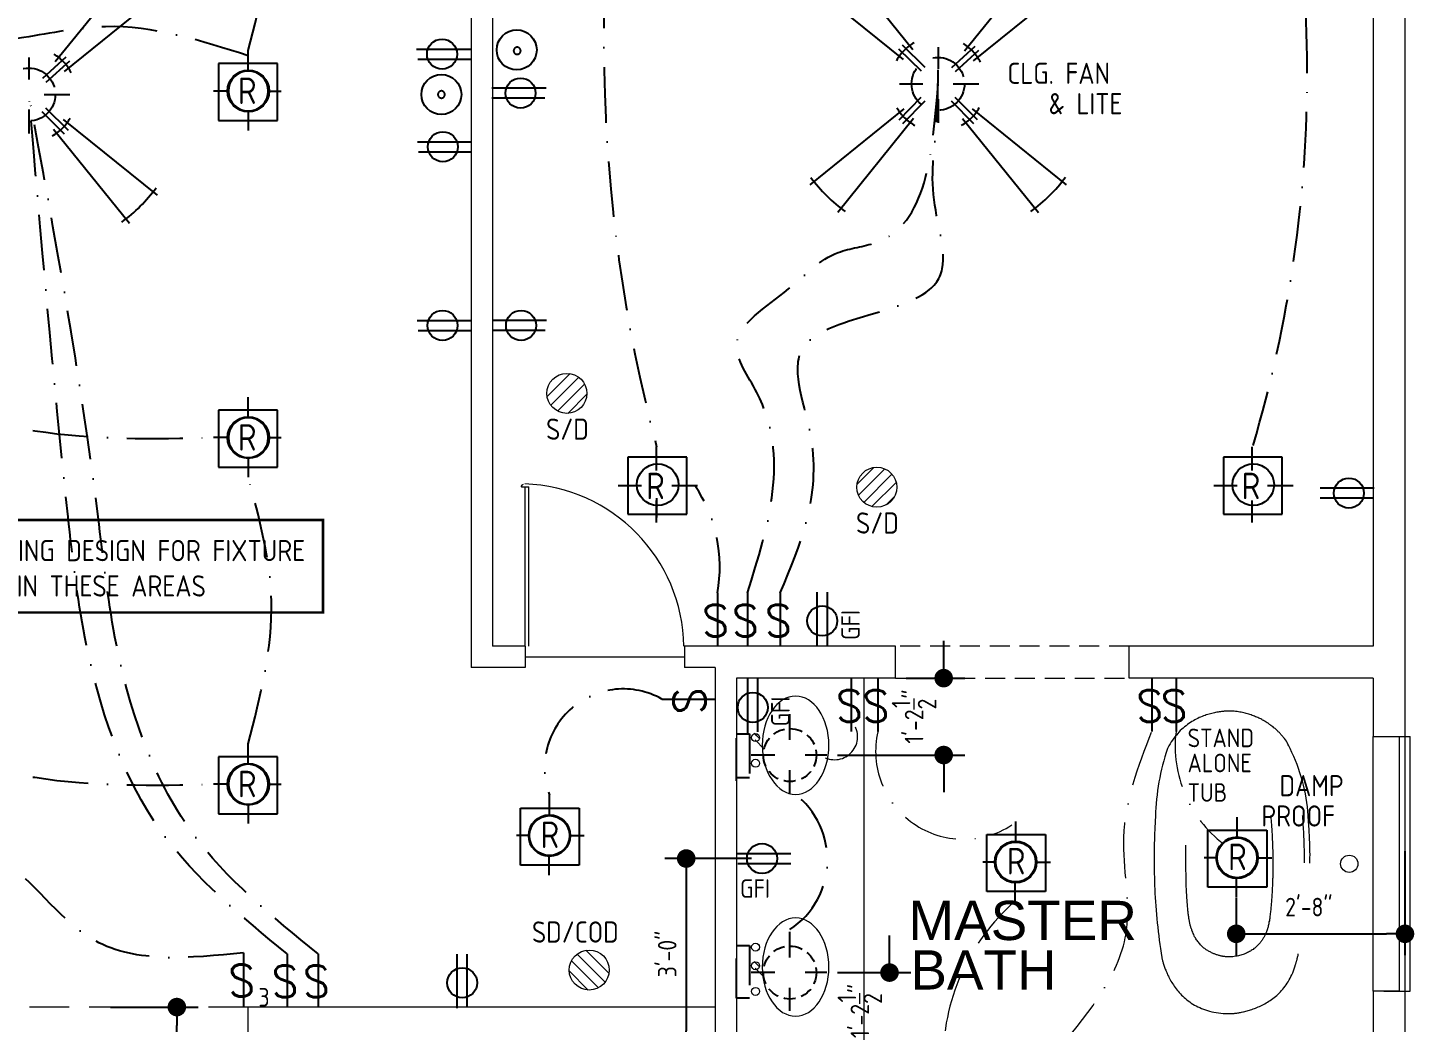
# Model space of a CAD drawing. Header units: feet. Extents: x 57903 to 63568, y -124112 to -112262.
# Drawn here: x 62210.9 to 62472.2, y -123436.9 to -123249.5 of the extents above; entities that cross this region are included whole.
import ezdxf

# ---------------------------------------------------------------- set-up
doc = ezdxf.new("R2010")
doc.units = ezdxf.units.FT
doc.header["$LTSCALE"] = 30
doc.header["$MEASUREMENT"] = 0
for name, pattern in [('DASHED2', [0.375, 0.25, -0.125]), ('HIDDEN', [0.375, 0.25, -0.125]), ('HIDDEN2', [0.1875, 0.125, -0.0625]), ('Solid', [0]), ('WIRE3', [0.59, 0.35, -0.12, 0, -0.12])]:
    doc.linetypes.add(name, pattern=pattern)
for name, color, linetype, lineweight in [('DIMS', 137, 'Continuous', 15), ('DOORTEXT', 253, 'Continuous', 20), ('ELECTRICAL WALLS', 65, 'Continuous', 9), ('L1', 251, 'Continuous', 13), ('ROOM LBLS', 253, 'Continuous', 30), ('TEXT LBLS', 81, 'Continuous', 18)]:
    doc.layers.add(name, color=color, linetype=linetype, lineweight=lineweight)
for name, color, linetype in [('ELECTRICAL', 164, 'HIDDEN'), ('ELECTRICAL WIRING', 137, 'WIRE3'), ('TEXT', 7, 'Continuous')]:
    doc.layers.add(name, color=color, linetype=linetype)
doc.styles.add('ARCH', font='ARCHITXT.SHX')
doc.styles.add('ROMANS', font='romans')
doc.styles.add('SWIS72', font='swissel.ttf', dxfattribs={"height": 4.5})
doc.styles.add('TEXT1', font='ARCHITXT.shx')
doc.dimstyles.new('ARCHITECTURAL', dxfattribs={"dimtxt": 3.5, "dimasz": 3.5, "dimexe": 4, "dimexo": 2, "dimgap": 1.5, "dimtad": 1, "dimdec": 1, "dimzin": 3, "dimdsep": 46, "dimlunit": 4, "dimtxsty": 'ARCH', "dimblk": 'DOT', "dimcen": 0.0625, "dimadec": 0, "dimazin": 0, "dimtfac": 1, "dimtdec": 1, "dimtix": 1, "dimtofl": 0, "dimtmove": 1, "dimatfit": 2, "dimldrblk": 'DOTSMALL', "dimfxl": 1, "dimtolj": 1, "dimtzin": 0, "dimarcsym": 0})

# ---------------------------------------------------------------- blocks, each defined once
blk = doc.blocks.new('_Dot')
at = {"layer": 'DIMS', "color": 0, "lineweight": -2}
blk.add_line((-0.5, 0), (-1, 0), dxfattribs=at)
at = {"layer": 'DIMS', "color": 0, "const_width": 0.5}
blk.add_lwpolyline([(-0.25, 0, 1), (0.25, 0, 1)], format="xyb", close=True, dxfattribs=at)
blk = doc.blocks.new('*D756')
at = {"layer": 'Defpoints', "color": 0, "linetype": 'Solid', "transparency": 16777216}
for p in [(62470.44, -123402.67), (62438.64, -123411.49), (62470.44, -123420.24)]:
    blk.add_point(p, dxfattribs=at)
at = {"layer": 'DIMS', "color": 0, "linetype": 'Solid', "lineweight": -2, "transparency": 16777216}
for p, q in [((62470.44, -123404.67), (62470.44, -123424.24)), ((62438.64, -123413.49), (62438.64, -123424.24)), ((62442.14, -123420.24), (62466.94, -123420.24))]:
    blk.add_line(p, q, dxfattribs=at)
at = {"layer": 'DIMS', "color": 0, "linetype": 'Solid', "lineweight": -2, "transparency": 16777216, "xscale": 3.5, "yscale": 3.5, "zscale": 3.5, "rotation": 180}
blk.add_blockref('_Dot', (62438.64, -123420.24), dxfattribs=at)
at = {"layer": 'DIMS', "color": 0, "linetype": 'Solid', "lineweight": -2, "transparency": 16777216, "xscale": 3.5, "yscale": 3.5, "zscale": 3.5}
blk.add_blockref('_Dot', (62470.44, -123420.24), dxfattribs=at)
at = {"layer": 'DIMS', "color": 0, "linetype": 'Solid', "transparency": 16777216, "insert": (62452.32, -123415.2), "char_height": 3.5, "attachment_point": 5, "style": 'ARCH'}
blk.add_mtext('\\A1;2\'-8"', dxfattribs=at)
blk = doc.blocks.new('_DotSmall')
at = {"layer": 'DIMS', "color": 0, "const_width": 0.5}
blk.add_lwpolyline([(-0.0625, 0, 1), (0.0625, 0, 1)], format="xyb", close=True, dxfattribs=at)
blk = doc.blocks.new('*D757')
at = {"layer": 'Defpoints', "color": 0, "linetype": 'Solid', "transparency": 16777216}
for p in [(62361.48, -123427.55), (62348.41, -123442.05), (62373.29, -123442.05)]:
    blk.add_point(p, dxfattribs=at)
at = {"layer": 'DIMS', "color": 0, "linetype": 'Solid', "lineweight": -2, "transparency": 16777216}
for p, q in [((62373.29, -123424.05), (62373.29, -123420.55)), ((62363.48, -123427.55), (62377.29, -123427.55)), ((62350.41, -123442.05), (62377.29, -123442.05)), ((62373.29, -123445.55), (62373.29, -123449.05))]:
    blk.add_line(p, q, dxfattribs=at)
at = {"layer": 'DIMS', "color": 0, "linetype": 'Solid', "lineweight": -2, "transparency": 16777216, "xscale": 3.5, "yscale": 3.5, "zscale": 3.5}
for p, rotation in [((62373.29, -123427.55), 270), ((62373.29, -123442.05), 90)]:
    blk.add_blockref('_Dot', p, dxfattribs=dict(at, rotation=rotation))
at = {"layer": 'DIMS', "color": 0, "linetype": 'Solid', "transparency": 16777216, "insert": (62367.7, -123434.8), "char_height": 3.5, "attachment_point": 5, "rotation": 90, "style": 'ARCH'}
blk.add_mtext('\\A1;1\'-2{\\H1x;\\S1/2;}"', dxfattribs=at)
blk = doc.blocks.new('*D758')
at = {"layer": 'Defpoints', "color": 0, "linetype": 'Solid', "transparency": 16777216}
for p in [(62374.44, -123372.05), (62383.5, -123372.05), (62361.48, -123386.55)]:
    blk.add_point(p, dxfattribs=at)
at = {"layer": 'DIMS', "color": 0, "linetype": 'Solid', "lineweight": -2, "transparency": 16777216}
for p, q in [((62383.5, -123368.55), (62383.5, -123365.05)), ((62376.44, -123372.05), (62387.5, -123372.05)), ((62363.48, -123386.55), (62387.5, -123386.55)), ((62383.5, -123390.05), (62383.5, -123393.55))]:
    blk.add_line(p, q, dxfattribs=at)
at = {"layer": 'DIMS', "color": 0, "linetype": 'Solid', "lineweight": -2, "transparency": 16777216, "xscale": 3.5, "yscale": 3.5, "zscale": 3.5}
for p, rotation in [((62383.5, -123372.05), 270), ((62383.5, -123386.55), 90)]:
    blk.add_blockref('_Dot', p, dxfattribs=dict(at, rotation=rotation))
at = {"layer": 'DIMS', "color": 0, "linetype": 'Solid', "transparency": 16777216, "insert": (62377.92, -123379.3), "char_height": 3.5, "attachment_point": 5, "rotation": 90, "style": 'ARCH'}
blk.add_mtext('\\A1;1\'-2{\\H1x;\\S1/2;}"', dxfattribs=at)
blk = doc.blocks.new('*D759')
at = {"layer": 'Defpoints', "color": 0, "transparency": 16777216}
for p in [(62349.26, -123406.05), (62334.97, -123442.05), (62349.26, -123442.05)]:
    blk.add_point(p, dxfattribs=at)
at = {"layer": 'DIMS', "color": 0, "lineweight": -2, "transparency": 16777216}
for p, q in [((62347.26, -123406.05), (62330.97, -123406.05)), ((62334.97, -123409.55), (62334.97, -123438.55)), ((62347.26, -123442.05), (62330.97, -123442.05))]:
    blk.add_line(p, q, dxfattribs=at)
at = {"layer": 'DIMS', "color": 0, "lineweight": -2, "transparency": 16777216, "xscale": 3.5, "yscale": 3.5, "zscale": 3.5}
for p, rotation in [((62334.97, -123406.05), 90), ((62334.97, -123442.05), 270)]:
    blk.add_blockref('_Dot', p, dxfattribs=dict(at, rotation=rotation))
at = {"layer": 'DIMS', "color": 0, "transparency": 16777216, "insert": (62331.39, -123424.05), "char_height": 3.5, "attachment_point": 5, "rotation": 90, "style": 'ARCH'}
blk.add_mtext('\\A1;3\'-0"', dxfattribs=at)
blk = doc.blocks.new('LT')
at = {"layer": 'ELECTRICAL', "linetype": 'Continuous'}
for p, q in [((0, 2.83), (0, 5.75)), ((-2.83, 0), (-4.69, 0)), ((2.83, 0), (4.95, 0)), ((0, -2.83), (0, -5.6))]:
    blk.add_line(p, q, dxfattribs=at)
blk.add_circle((0, 0), 2.83, dxfattribs=at)
blk = doc.blocks.new('CFANLT')
at = {"layer": 'ELECTRICAL', "color": 253, "linetype": 'Continuous'}
for p, q in [((-4.74, 6.45), (-19.08, 24.2)), ((4.99, 6.25), (19.33, 24)), ((-6.54, 4.6), (-24.31, 18.95)), ((6.73, 4.34), (24.5, 18.7)), ((-6.45, -4.74), (-24.2, -19.08)), ((6.47, -4.7), (24.23, -19.05)), ((-4.6, -6.54), (-18.95, -24.31)), ((4.64, -6.52), (18.99, -24.28))]:
    blk.add_line(p, q, dxfattribs=at)
at = {"layer": 'ELECTRICAL', "color": 253}
for p, q in [((-7.49, 6.65), (-3.21, 2.44)), ((-6.79, 7.36), (-2.5, 3.16)), ((2.62, 3.07), (7.04, 7.12)), ((3.29, 2.33), (7.72, 6.38)), ((-7.36, -6.79), (-3.16, -2.5)), ((3.17, -2.49), (7.4, -6.75)), ((-6.65, -7.49), (-2.44, -3.21)), ((2.46, -3.19), (6.69, -7.45))]:
    blk.add_line(p, q, dxfattribs=at)
at = {"layer": 'ELECTRICAL'}
for p, q in [((0, 6.97), (0, 2.86)), ((-7.25, 0), (-2.86, 0)), ((2.86, 0), (7.74, 0)), ((0, -2.86), (0, -7.34))]:
    blk.add_line(p, q, dxfattribs=at)
blk.add_circle((0, 0), 5, dxfattribs=at)
at = {"layer": 'ELECTRICAL', "color": 253, "linetype": 'Continuous'}
for start, end in [(126.3117, 144.0137), (35.3726, 53.0751), (216.3114, 234.0134), (306.077, 323.779)]:
    blk.add_arc((0, 0), 29.82, start, end, dxfattribs=at)
at = {"layer": 'ELECTRICAL', "color": 253}
for start, end in [(120.2248, 150.8662), (27.0667, 57.7265), (210.2238, 240.8651), (299.4382, 330.0789)]:
    blk.add_arc((0, 0), 9, start, end, dxfattribs=at)
blk = doc.blocks.new('*D775')
at = {"layer": 'Defpoints', "color": 0, "transparency": 16777216}
for p in [(62224.44, -123434.05), (62238.97, -123434.05), (62230.66, -123482.21)]:
    blk.add_point(p, dxfattribs=at)
at = {"layer": 'DIMS', "color": 0, "lineweight": -2, "transparency": 16777216}
for p, q in [((62226.44, -123434.05), (62242.97, -123434.05)), ((62238.97, -123478.71), (62238.97, -123437.55)), ((62232.66, -123482.21), (62242.97, -123482.21))]:
    blk.add_line(p, q, dxfattribs=at)
at = {"layer": 'DIMS', "color": 0, "lineweight": -2, "transparency": 16777216, "xscale": 3.5, "yscale": 3.5, "zscale": 3.5}
for p, rotation in [((62238.97, -123434.05), 90), ((62238.97, -123482.21), 270)]:
    blk.add_blockref('_Dot', p, dxfattribs=dict(at, rotation=rotation))
at = {"layer": 'DIMS', "color": 0, "transparency": 16777216, "insert": (62235.56, -123458.13), "char_height": 3.5, "attachment_point": 5, "rotation": 90, "style": 'ARCH'}
blk.add_mtext('\\A1;EQ', dxfattribs=at)

msp = doc.modelspace()

# ---------------------------------------------------------------- hatches: boundary and pattern name
at = {"layer": 'TEXT LBLS', "ltscale": 0.5}
h = msp.add_hatch(dxfattribs=at)
h.set_pattern_fill('ANSI31', color=256, scale=13.3, style=0)
h.set_pattern_definition([(45, (61111.5799, -130431.5965), (-1.17556502, 1.17556502), [])])
h.paths.add_polyline_path([(62308.71, -123318.38, 1), (62316.25, -123318.38, 1)])
h = msp.add_hatch(dxfattribs=at)
h.set_pattern_fill('ANSI31', color=256, scale=13.3, angle=-90, style=0)
h.set_pattern_definition([(315, (55035.3366, -122384.8546), (1.17556502, 1.17556502), [])])
h.paths.add_polyline_path([(62316.69, -123423.3, 1), (62316.69, -123430.84, 1)])

# ---------------------------------------------------------------- linework, layer by layer
at = {"ltscale": 0.4, "const_width": 0.5, "elevation": 0}
msp.add_lwpolyline([(62266.53, -123342.25), (62156.55, -123342.25), (62156.55, -123359.68), (62266.53, -123359.68)], close=True, dxfattribs=at)
at = {"layer": 'ELECTRICAL', "color": 253, "linetype": 'Continuous'}
for p, q in [((62377.7, -123253.62), (62363.39, -123235.91)), ((62387.41, -123253.82), (62401.71, -123236.11)), ((62375.9, -123255.46), (62358.18, -123241.15)), ((62389.14, -123255.72), (62406.87, -123241.4)), ((62376, -123264.78), (62358.29, -123279.09)), ((62377.84, -123266.58), (62363.53, -123284.3)), ((62387.06, -123266.55), (62401.37, -123284.27)), ((62388.89, -123264.74), (62406.6, -123279.05))]:
    msp.add_line(p, q, dxfattribs=at)
at = {"layer": 'ELECTRICAL', "color": 3, "linetype": 'Continuous'}
for p, q in [((62284.16, -123253.5), (62294.35, -123253.5)), ((62284.38, -123255.4), (62294.35, -123255.4)), ((62308.55, -123260.83), (62298.36, -123260.83)), ((62308.33, -123262.73), (62298.36, -123262.73)), ((62284.32, -123270.96), (62294.5, -123270.96)), ((62284.53, -123272.85), (62294.5, -123272.85)), ((62284.26, -123304.62), (62294.44, -123304.62)), ((62308.62, -123304.62), (62298.44, -123304.62)), ((62284.47, -123306.52), (62294.44, -123306.52)), ((62308.41, -123306.52), (62298.44, -123306.52)), ((62464.65, -123336.23), (62454.47, -123336.23)), ((62464.44, -123338.13), (62454.47, -123338.13)), ((62359.67, -123366.05), (62359.67, -123355.87)), ((62361.57, -123365.84), (62361.57, -123355.87)), ((62291.8, -123434.27), (62291.8, -123424.08)), ((62293.7, -123434.05), (62293.7, -123424.08))]:
    msp.add_line(p, q, dxfattribs=at)
at = {"layer": 'ELECTRICAL', "color": 253}
for p, q in [((62374.96, -123253.42), (62379.23, -123257.61)), ((62375.66, -123252.71), (62379.93, -123256.9)), ((62385.04, -123256.99), (62389.46, -123252.96)), ((62385.71, -123257.73), (62390.13, -123253.69)), ((62375.09, -123266.82), (62379.28, -123262.55)), ((62375.8, -123267.52), (62379.99, -123263.25)), ((62384.88, -123263.24), (62389.1, -123267.49)), ((62385.59, -123262.54), (62389.81, -123266.78))]:
    msp.add_line(p, q, dxfattribs=at)
at = {"layer": 'ELECTRICAL'}
for p, q in [((62382.43, -123253.1), (62382.43, -123257.2)), ((62375.2, -123260.05), (62379.58, -123260.05)), ((62385.28, -123260.05), (62390.15, -123260.05)), ((62382.43, -123262.91), (62382.43, -123267.37)), ((62329.4, -123332.9), (62329.4, -123328.43)), ((62441.64, -123332.9), (62441.64, -123328.43)), ((62322.17, -123335.75), (62326.54, -123335.75)), ((62332.25, -123335.75), (62337.11, -123335.75)), ((62434.41, -123335.75), (62438.79, -123335.75)), ((62444.5, -123335.75), (62449.36, -123335.75)), ((62329.4, -123342.71), (62329.4, -123338.6)), ((62441.64, -123342.71), (62441.64, -123338.6)), ((62354.52, -123383.7), (62354.52, -123378.84)), ((62344.44, -123391.39), (62344.44, -123381.45)), ((62344.44, -123390.86), (62344.44, -123382.55)), ((62344.44, -123382.55), (62346.89, -123382.55)), ((62346.89, -123382.55), (62346.89, -123390.86)), ((62351.67, -123386.55), (62347.2, -123386.55)), ((62361.48, -123386.55), (62357.37, -123386.55)), ((62354.52, -123393.78), (62354.52, -123389.41)), ((62346.89, -123390.86), (62344.44, -123390.86)), ((62354.52, -123424.7), (62354.52, -123419.84)), ((62344.44, -123432.39), (62344.44, -123422.45)), ((62344.44, -123432.39), (62344.44, -123422.45)), ((62344.44, -123422.45), (62346.89, -123422.45)), ((62346.89, -123422.45), (62346.89, -123432.39)), ((62351.67, -123427.55), (62347.2, -123427.55)), ((62361.48, -123427.55), (62357.37, -123427.55)), ((62354.52, -123434.78), (62354.52, -123430.41)), ((62346.89, -123432.39), (62344.44, -123432.39))]:
    msp.add_line(p, q, dxfattribs=at)
at = {"layer": 'ELECTRICAL', "linetype": 'Continuous'}
for p, q in [((62246.83, -123256.2), (62246.83, -123266.95)), ((62257.92, -123256.2), (62246.83, -123256.2)), ((62257.92, -123266.95), (62257.92, -123256.2)), ((62246.83, -123266.95), (62257.92, -123266.95)), ((62246.83, -123321.53), (62246.83, -123332.29)), ((62257.92, -123321.53), (62246.83, -123321.53)), ((62257.92, -123332.29), (62257.92, -123321.53)), ((62246.83, -123332.29), (62257.92, -123332.29)), ((62323.99, -123330.4), (62323.99, -123341.16)), ((62335.08, -123330.4), (62323.99, -123330.4)), ((62335.08, -123341.16), (62335.08, -123330.4)), ((62436.23, -123330.4), (62436.23, -123341.16)), ((62447.32, -123330.4), (62436.23, -123330.4)), ((62447.32, -123341.16), (62447.32, -123330.4)), ((62329.4, -123338.11), (62329.4, -123341.78)), ((62323.99, -123341.16), (62335.08, -123341.16)), ((62436.23, -123341.16), (62447.32, -123341.16)), ((62246.83, -123386.86), (62246.83, -123397.62)), ((62257.92, -123386.86), (62246.83, -123386.86)), ((62257.92, -123397.62), (62257.92, -123386.86)), ((62309.2, -123397.97), (62309.2, -123394.1)), ((62246.83, -123397.62), (62257.92, -123397.62)), ((62303.73, -123407.3), (62303.73, -123396.54)), ((62303.73, -123396.54), (62314.82, -123396.54)), ((62314.82, -123396.54), (62314.82, -123407.3)), ((62397.07, -123402.95), (62397.07, -123399.08)), ((62438.79, -123402.14), (62438.79, -123398.27)), ((62305.44, -123401.73), (62302.99, -123401.73)), ((62312.96, -123401.73), (62315.77, -123401.73)), ((62391.6, -123412.27), (62391.6, -123401.52)), ((62391.6, -123401.52), (62402.69, -123401.52)), ((62402.69, -123401.52), (62402.69, -123412.27)), ((62433.31, -123411.47), (62433.31, -123400.71)), ((62433.31, -123400.71), (62444.4, -123400.71)), ((62444.4, -123400.71), (62444.4, -123411.47)), ((62309.06, -123405.49), (62309.06, -123409.16)), ((62314.82, -123407.3), (62303.73, -123407.3)), ((62393.32, -123406.71), (62390.86, -123406.71)), ((62400.83, -123406.71), (62403.64, -123406.71)), ((62435.03, -123405.9), (62432.57, -123405.9)), ((62442.55, -123405.9), (62445.35, -123405.9)), ((62396.93, -123410.47), (62396.93, -123414.13)), ((62438.64, -123409.66), (62438.64, -123413.33)), ((62402.69, -123412.27), (62391.6, -123412.27)), ((62444.4, -123411.47), (62433.31, -123411.47))]:
    msp.add_line(p, q, dxfattribs=at)
at = {"layer": 'ELECTRICAL', "color": 2, "linetype": 'Continuous'}
for p, q in [((62340.86, -123355.99), (62340.86, -123366.05)), ((62346.5, -123355.99), (62346.5, -123366.05)), ((62352.69, -123355.99), (62352.69, -123366.05)), ((62366.09, -123372.08), (62366.09, -123382.14)), ((62371.09, -123372.08), (62371.09, -123382.14)), ((62422.7, -123372.09), (62422.7, -123382.14)), ((62427.29, -123372.09), (62427.29, -123382.14)), ((62330.38, -123375.99), (62340.44, -123375.99)), ((62251.54, -123423.83), (62251.54, -123433.89)), ((62251.54, -123423.83), (62251.54, -123433.89)), ((62259.74, -123423.99), (62259.74, -123434.05)), ((62265.6, -123423.99), (62265.6, -123434.05)), ((62265.6, -123423.99), (62265.6, -123434.05)), ((62265.6, -123423.99), (62265.6, -123434.05))]:
    msp.add_line(p, q, dxfattribs=at)
at = {"layer": 'ELECTRICAL', "color": 66, "linetype": 'Continuous'}
for p, q in [((62346.57, -123382.36), (62346.57, -123372.18)), ((62348.47, -123382.15), (62348.47, -123372.18)), ((62344.48, -123405.11), (62354.66, -123405.11)), ((62344.69, -123407.01), (62354.66, -123407.01))]:
    msp.add_line(p, q, dxfattribs=at)
at = {"layer": 'ELECTRICAL', "color": 3, "linetype": 'Continuous'}
for centre, radius in [((62303.03, -123253.64), 3.77), ((62288.95, -123254.44), 2.83), ((62288.83, -123262.05), 3.77), ((62303.76, -123261.78), 2.83), ((62289.11, -123271.9), 2.83), ((62289.04, -123305.57), 2.83), ((62303.84, -123305.57), 2.83), ((62459.87, -123337.18), 2.83), ((62360.61, -123361.27), 2.83), ((62292.75, -123429.48), 2.83)]:
    msp.add_circle(centre, radius, dxfattribs=at)
at = {"layer": 'ELECTRICAL'}
msp.add_circle((62382.43, -123260.05), 4.99, dxfattribs=at)
at = {"layer": 'ELECTRICAL', "linetype": 'Continuous'}
for centre, radius in [((62252.44, -123261.39), 3.92), ((62252.44, -123326.72), 3.92), ((62329.6, -123335.59), 3.92), ((62441.85, -123335.59), 3.92), ((62252.44, -123392.05), 3.92), ((62309.2, -123401.73), 3.92), ((62309.2, -123401.73), 3.76), ((62397.07, -123406.71), 3.92), ((62397.07, -123406.71), 3.76), ((62438.79, -123405.9), 3.92), ((62438.79, -123405.9), 3.76)]:
    msp.add_circle(centre, radius, dxfattribs=at)
at = {"layer": 'ELECTRICAL', "color": 66, "linetype": 'Continuous'}
for centre in [(62347.51, -123377.58), (62349.26, -123406.05)]:
    msp.add_circle(centre, 2.83, dxfattribs=at)
at = {"layer": 'ELECTRICAL', "ltscale": 0.3}
for centre in [(62354.52, -123386.55), (62354.52, -123427.55)]:
    msp.add_circle(centre, 4.99, dxfattribs=at)
at = {"layer": 'ELECTRICAL'}
for centre, start, end in [((62303.11, -123253.81), 0, 180), ((62303.11, -123253.81), 180, 0), ((62288.83, -123262.05), 0, 180), ((62288.83, -123262.05), 180, 0)]:
    msp.add_arc(centre, 0.665, start, end, dxfattribs=at)
at = {"layer": 'ELECTRICAL', "color": 253}
for start, end in [(120.2248, 150.8662), (27.0667, 57.7265), (210.2238, 240.8651), (299.4382, 330.0789)]:
    msp.add_arc((62382.43, -123260.05), 8.98, start, end, dxfattribs=at)
at = {"layer": 'ELECTRICAL', "color": 253, "linetype": 'Continuous'}
for start, end in [(306.077, 323.779), (216.3114, 234.0134)]:
    msp.add_arc((62382.43, -123260.05), 29.75, start, end, dxfattribs=at)
at = {"layer": 'ELECTRICAL WALLS', "color": 251}
for p, q in [((62470.44, -123150.05), (62470.44, -123383.05)), ((62470.44, -123150.05), (62470.44, -123383.05)), ((62294.44, -123156.05), (62294.44, -123370.05)), ((62298.44, -123156.05), (62298.44, -123366.05)), ((62464.44, -123156.05), (62464.44, -123366.05)), ((62304.02, -123336.01), (62305.3, -123336.01)), ((62304.02, -123336.01), (62305.3, -123336.01)), ((62304.63, -123366.05), (62304.63, -123336.01)), ((62304.63, -123366.05), (62304.63, -123336.01)), ((62305.3, -123335.58), (62305.3, -123335.57)), ((62305.3, -123335.58), (62305.3, -123335.57)), ((62305.3, -123366.05), (62305.3, -123336.01)), ((62305.3, -123366.05), (62305.3, -123336.01)), ((62304.63, -123366.05), (62298.44, -123366.05)), ((62304.63, -123366.05), (62298.44, -123366.05)), ((62304.63, -123366.05), (62298.44, -123366.05)), ((62304.63, -123366.05), (62298.44, -123366.05)), ((62304.63, -123366.05), (62304.63, -123370.05)), ((62304.63, -123366.05), (62304.63, -123370.05)), ((62374.44, -123366.05), (62334.63, -123366.05)), ((62334.63, -123366.05), (62334.63, -123370.05)), ((62374.44, -123366.05), (62346.44, -123366.05)), ((62374.44, -123372.05), (62374.44, -123366.05)), ((62374.44, -123372.05), (62374.44, -123366.05)), ((62374.44, -123372.05), (62374.44, -123366.05)), ((62374.44, -123372.05), (62374.44, -123366.05)), ((62418.44, -123372.05), (62418.44, -123366.05)), ((62464.44, -123366.05), (62418.44, -123366.05)), ((62418.44, -123372.05), (62418.44, -123366.05)), ((62304.63, -123370.05), (62294.44, -123370.05)), ((62304.63, -123370.05), (62294.44, -123370.05)), ((62340.44, -123370.05), (62334.63, -123370.05)), ((62340.44, -123370.05), (62340.44, -123434.05)), ((62340.44, -123370.05), (62340.44, -123444.05)), ((62344.44, -123372.05), (62344.44, -123448.05)), ((62344.44, -123372.05), (62344.44, -123448.05)), ((62374.44, -123372.05), (62344.44, -123372.05)), ((62374.44, -123372.05), (62344.44, -123372.05)), ((62368.44, -123372.05), (62368.44, -123442.05)), ((62368.44, -123372.05), (62368.44, -123442.05)), ((62464.44, -123372.05), (62418.44, -123372.05)), ((62464.44, -123372.05), (62464.44, -123383.05)), ((62464.44, -123383.05), (62470.44, -123383.05)), ((62464.44, -123431.05), (62464.44, -123383.05)), ((62469.39, -123431.05), (62469.39, -123383.05)), ((62470.39, -123383.05), (62471.44, -123383.05)), ((62470.44, -123383.05), (62470.44, -123434.3)), ((62471.44, -123431.05), (62471.44, -123383.05)), ((62464.44, -123431.05), (62464.44, -123454.05)), ((62469.44, -123431.05), (62464.44, -123431.05)), ((62466.44, -123431.05), (62470.44, -123431.05)), ((62470.44, -123431.05), (62470.44, -123454.05)), ((62470.44, -123431.05), (62471.44, -123431.05)), ((62340.44, -123434.05), (62252.44, -123434.05)), ((62252.44, -123442.65), (62252.44, -123434.05)), ((62340.44, -123434.05), (62252.44, -123434.05)), ((62252.44, -123444.66), (62252.44, -123434.05))]:
    msp.add_line(p, q, dxfattribs=at)
at = {"layer": 'ELECTRICAL WALLS', "color": 251, "linetype": 'HIDDEN2'}
for p, q in [((62418.44, -123366.05), (62374.44, -123366.05)), ((62374.44, -123372.05), (62418.44, -123372.05)), ((62374.44, -123372.05), (62418.44, -123372.05))]:
    msp.add_line(p, q, dxfattribs=at)
at = {"layer": 'ELECTRICAL WALLS', "color": 251, "extrusion": (0.707107, 0.707107, -2e-16)}
for p, q in [((62347.95, -123383.7, 11), (62349.67, -123385.41, 11)), ((62347.95, -123426.7, 11), (62349.6, -123428.35, 11))]:
    msp.add_line(p, q, dxfattribs=at)
at = {"layer": 'ELECTRICAL WALLS', "color": 251, "linetype": 'DASHED2'}
msp.add_line((62252.44, -123434.05), (62196.44, -123434.05), dxfattribs=at)
at = {"layer": 'ELECTRICAL WALLS', "color": 251}
for points in [[(62448.78, -123385.31), (62448.7, -123385.09), (62448.55, -123384.78), (62448.39, -123384.47), (62448.24, -123384.19), (62448.08, -123383.95), (62447.9, -123383.7), (62447.75, -123383.45), (62447.56, -123383.24), (62447.5, -123383.15), (62447.41, -123383.05), (62447.31, -123382.93), (62447.25, -123382.87), (62447.19, -123382.81), (62447.13, -123382.71), (62447.07, -123382.65), (62447, -123382.56), (62446.91, -123382.5), (62446.85, -123382.4), (62446.76, -123382.31), (62446.67, -123382.22), (62446.57, -123382.16), (62446.48, -123382.06), (62446.39, -123381.97), (62446.3, -123381.85), (62446.17, -123381.76), (62446.08, -123381.66), (62445.96, -123381.57), (62445.83, -123381.48), (62445.71, -123381.39), (62445.59, -123381.26), (62445.46, -123381.17), (62445.34, -123381.08), (62445.18, -123380.95), (62445.06, -123380.86), (62444.91, -123380.77), (62444.75, -123380.65), (62444.63, -123380.55), (62444.44, -123380.46), (62444.29, -123380.34), (62444.14, -123380.24), (62443.98, -123380.15), (62443.8, -123380.06), (62443.61, -123379.97), (62443.46, -123379.84), (62443.27, -123379.75), (62443.09, -123379.66), (62442.87, -123379.57), (62442.68, -123379.47), (62442.5, -123379.41), (62442.28, -123379.32), (62442.07, -123379.23), (62441.88, -123379.13), (62441.67, -123379.07), (62441.45, -123378.98), (62441.2, -123378.92), (62440.99, -123378.86), (62440.77, -123378.79), (62440.52, -123378.7), (62440.31, -123378.67), (62440.06, -123378.61), (62439.82, -123378.55), (62439.57, -123378.49), (62439.32, -123378.45), (62439.04, -123378.42), (62438.8, -123378.36), (62438.52, -123378.33), (62438.27, -123378.3), (62437.99, -123378.3), (62437.72, -123378.27), (62437.62, -123378.27), (62437.53, -123378.27), (62437.47, -123378.27), (62437.38, -123378.27), (62437.25, -123378.27), (62437.13, -123378.27), (62437.01, -123378.27), (62436.88, -123378.27), (62436.73, -123378.3), (62436.58, -123378.3), (62436.39, -123378.3), (62436.24, -123378.33), (62436.02, -123378.33), (62435.83, -123378.36), (62435.65, -123378.39), (62435.43, -123378.42), (62435.22, -123378.45), (62435, -123378.49), (62434.75, -123378.52), (62434.54, -123378.58), (62434.29, -123378.64), (62434.04, -123378.7), (62433.8, -123378.76), (62433.52, -123378.82), (62433.27, -123378.89), (62433, -123378.98), (62432.75, -123379.07), (62432.47, -123379.16), (62432.19, -123379.29), (62431.92, -123379.38), (62431.67, -123379.5), (62431.39, -123379.63), (62431.11, -123379.78), (62430.84, -123379.94), (62430.56, -123380.09), (62430.28, -123380.24), (62430, -123380.43), (62429.72, -123380.61), (62429.45, -123380.8), (62429.17, -123381.02), (62428.89, -123381.23), (62428.61, -123381.45), (62428.37, -123381.69), (62428.09, -123381.94), (62427.84, -123382.22), (62427.6, -123382.5), (62427.35, -123382.77), (62427.1, -123383.08), (62426.85, -123383.39), (62426.61, -123383.73), (62426.39, -123384.07), (62426.18, -123384.41), (62425.96, -123384.78), (62425.74, -123385.18), (62425.68, -123385.31)], [(62423.42, -123397.92), (62423.4, -123398.27), (62423.37, -123398.85), (62423.34, -123399.44), (62423.31, -123400.02), (62423.28, -123400.64), (62423.24, -123401.26), (62423.24, -123401.91), (62423.21, -123402.55), (62423.18, -123403.23), (62423.18, -123403.88), (62423.18, -123404.56), (62423.15, -123405.27), (62423.15, -123405.98), (62423.15, -123406.69), (62423.15, -123407.4), (62423.18, -123408.14), (62423.18, -123408.85), (62423.21, -123409.62), (62423.21, -123410.36), (62423.24, -123411.13), (62423.28, -123411.87), (62423.31, -123412.65), (62423.37, -123413.42), (62423.4, -123414.22), (62423.46, -123414.99), (62423.52, -123415.79), (62423.58, -123416.59), (62423.65, -123417.4), (62423.74, -123418.2), (62423.83, -123419), (62423.92, -123419.8), (62424.02, -123420.61), (62424.11, -123421.44), (62424.23, -123422.24), (62424.36, -123423.04), (62424.48, -123423.88), (62424.6, -123424.68), (62424.63, -123424.77), (62424.63, -123424.83), (62424.66, -123424.93), (62424.69, -123425.02), (62424.69, -123425.11), (62424.73, -123425.23), (62424.76, -123425.36), (62424.79, -123425.51), (62424.85, -123425.64), (62424.88, -123425.79), (62424.94, -123425.98), (62424.97, -123426.13), (62425.03, -123426.31), (62425.1, -123426.5), (62425.19, -123426.69), (62425.25, -123426.9), (62425.34, -123427.09), (62425.44, -123427.3), (62425.53, -123427.52), (62425.62, -123427.73), (62425.71, -123427.98), (62425.84, -123428.2), (62425.93, -123428.44), (62426.05, -123428.66), (62426.21, -123428.91), (62426.33, -123429.15), (62426.48, -123429.4), (62426.64, -123429.62), (62426.79, -123429.86), (62426.95, -123430.11), (62427.13, -123430.36), (62427.32, -123430.6), (62427.5, -123430.85), (62427.72, -123431.07), (62427.9, -123431.31), (62428.12, -123431.56), (62428.34, -123431.78), (62428.58, -123432.02), (62428.83, -123432.24), (62429.08, -123432.46), (62429.32, -123432.67), (62429.6, -123432.89), (62429.88, -123433.07), (62430.16, -123433.29), (62430.47, -123433.47), (62430.77, -123433.66), (62431.08, -123433.84), (62431.42, -123434), (62431.76, -123434.15), (62432.1, -123434.31), (62432.47, -123434.46), (62432.84, -123434.58), (62433.21, -123434.71), (62433.61, -123434.83), (62434.01, -123434.92), (62434.42, -123435.02), (62434.85, -123435.08), (62435.28, -123435.14), (62435.74, -123435.2), (62436.2, -123435.23), (62436.67, -123435.26), (62437.16, -123435.26), (62437.66, -123435.26), (62437.72, -123435.26), (62437.87, -123435.26), (62437.93, -123435.26), (62438.03, -123435.23), (62438.12, -123435.23), (62438.24, -123435.23), (62438.36, -123435.2), (62438.49, -123435.2), (62438.64, -123435.17), (62438.77, -123435.17), (62438.92, -123435.14), (62439.11, -123435.11), (62439.26, -123435.08), (62439.44, -123435.05), (62439.63, -123435.02), (62439.85, -123434.96), (62440.03, -123434.92), (62440.25, -123434.86), (62440.46, -123434.83), (62440.68, -123434.77), (62440.9, -123434.71), (62441.11, -123434.65), (62441.33, -123434.58), (62441.57, -123434.49), (62441.82, -123434.4), (62442.07, -123434.34), (62442.28, -123434.25), (62442.53, -123434.15), (62442.78, -123434.03), (62443.02, -123433.94), (62443.3, -123433.81), (62443.55, -123433.69), (62443.8, -123433.57), (62444.04, -123433.41), (62444.29, -123433.26), (62444.54, -123433.13), (62444.81, -123432.95), (62445.06, -123432.8), (62445.31, -123432.61), (62445.55, -123432.42), (62445.8, -123432.24), (62446.05, -123432.05), (62446.26, -123431.84), (62446.51, -123431.62), (62446.73, -123431.41), (62446.97, -123431.16), (62447.19, -123430.91), (62447.41, -123430.67), (62447.62, -123430.42), (62447.84, -123430.14), (62448.05, -123429.86), (62448.24, -123429.56), (62448.42, -123429.28), (62448.61, -123428.94), (62448.79, -123428.63), (62448.95, -123428.29), (62449.13, -123427.95), (62449.29, -123427.58), (62449.41, -123427.21), (62449.57, -123426.84), (62449.69, -123426.44), (62449.81, -123426.04), (62449.84, -123425.91), (62449.87, -123425.82), (62449.91, -123425.73), (62449.94, -123425.61), (62449.97, -123425.48), (62450, -123425.39), (62450.03, -123425.3), (62450.06, -123425.2), (62450.09, -123425.11), (62450.12, -123424.99), (62450.15, -123424.86), (62450.18, -123424.74), (62450.21, -123424.62), (62450.25, -123424.46), (62450.28, -123424.31), (62450.31, -123424.15), (62450.34, -123424)], [(62445.13, -123397.92), (62445.15, -123398.08), (62445.18, -123398.33), (62445.18, -123398.54), (62445.22, -123398.79), (62445.25, -123399.04), (62445.25, -123399.31), (62445.28, -123399.59), (62445.31, -123399.87), (62445.31, -123400.15), (62445.34, -123400.46), (62445.37, -123400.76), (62445.37, -123401.1), (62445.4, -123401.44), (62445.4, -123401.78), (62445.43, -123402.15), (62445.43, -123402.49), (62445.46, -123402.89), (62445.46, -123403.3), (62445.49, -123403.7), (62445.49, -123404.1), (62445.52, -123404.53), (62445.52, -123404.96), (62445.52, -123405.42), (62445.55, -123405.89), (62445.55, -123406.38), (62445.55, -123406.84)], [(62451.48, -123405.18), (62451.48, -123405.15), (62451.48, -123405.08), (62451.48, -123404.99), (62451.48, -123404.87), (62451.48, -123404.75), (62451.48, -123404.59), (62451.48, -123404.41), (62451.48, -123404.22), (62451.45, -123404), (62451.45, -123403.79), (62451.45, -123403.54), (62451.45, -123403.26), (62451.42, -123402.99), (62451.42, -123402.68), (62451.42, -123402.37), (62451.39, -123402.03), (62451.39, -123401.69), (62451.36, -123401.32), (62451.36, -123400.95), (62451.33, -123400.58), (62451.29, -123400.18), (62451.26, -123399.78), (62451.26, -123399.38), (62451.23, -123398.94), (62451.2, -123398.51), (62451.17, -123398.08), (62451.15, -123397.92)], [(62452.56, -123405.18), (62452.56, -123405.15), (62452.56, -123405.08), (62452.53, -123404.99), (62452.53, -123404.87), (62452.53, -123404.75), (62452.53, -123404.56), (62452.53, -123404.41), (62452.53, -123404.19), (62452.53, -123403.97), (62452.53, -123403.73), (62452.5, -123403.48), (62452.5, -123403.2), (62452.5, -123402.89), (62452.47, -123402.59), (62452.47, -123402.28), (62452.44, -123401.94), (62452.44, -123401.57), (62452.41, -123401.2), (62452.41, -123400.83), (62452.37, -123400.43), (62452.34, -123400.02), (62452.31, -123399.62), (62452.28, -123399.19), (62452.25, -123398.76), (62452.22, -123398.33), (62452.19, -123397.92)], [(62445.55, -123406.84), (62445.55, -123406.87), (62445.55, -123406.97), (62445.55, -123407.06), (62445.55, -123407.15), (62445.55, -123407.21), (62445.55, -123407.31), (62445.55, -123407.43), (62445.55, -123407.52), (62445.55, -123407.65), (62445.55, -123407.77), (62445.55, -123407.92), (62445.55, -123408.08), (62445.55, -123408.23), (62445.55, -123408.39), (62445.55, -123408.54), (62445.52, -123408.73), (62445.52, -123408.91), (62445.52, -123409.1), (62445.52, -123409.28), (62445.52, -123409.5), (62445.52, -123409.71), (62445.49, -123409.9), (62445.49, -123410.11), (62445.49, -123410.36), (62445.49, -123410.58), (62445.46, -123410.79), (62445.46, -123411.04), (62445.46, -123411.26), (62445.43, -123411.5), (62445.43, -123411.75), (62445.43, -123412), (62445.4, -123412.24), (62445.4, -123412.49), (62445.37, -123412.74), (62445.37, -123412.98), (62445.34, -123413.23), (62445.34, -123413.48), (62445.31, -123413.73), (62445.31, -123413.97), (62445.28, -123414.25), (62445.25, -123414.5), (62445.25, -123414.74), (62445.22, -123414.99), (62445.18, -123415.24), (62445.15, -123415.48), (62445.15, -123415.73), (62445.12, -123415.98), (62445.09, -123416.19), (62445.06, -123416.44), (62445.03, -123416.66), (62445, -123416.9), (62444.97, -123417.12), (62444.94, -123417.34), (62444.91, -123417.55), (62444.88, -123417.77), (62444.81, -123417.98), (62444.78, -123418.17), (62444.75, -123418.38), (62444.72, -123418.57), (62444.66, -123418.75), (62444.63, -123418.91), (62444.63, -123418.97), (62444.6, -123419.03), (62444.57, -123419.13), (62444.54, -123419.22), (62444.51, -123419.37), (62444.47, -123419.43), (62444.44, -123419.53), (62444.41, -123419.62), (62444.38, -123419.71), (62444.35, -123419.8), (62444.32, -123419.9), (62444.29, -123419.99), (62444.23, -123420.11), (62444.2, -123420.21), (62444.14, -123420.33), (62444.07, -123420.45), (62444.01, -123420.54), (62443.95, -123420.67), (62443.89, -123420.79), (62443.83, -123420.91), (62443.73, -123421.04), (62443.67, -123421.16), (62443.58, -123421.29), (62443.52, -123421.44), (62443.43, -123421.56), (62443.33, -123421.69), (62443.21, -123421.81), (62443.12, -123421.93), (62443.02, -123422.06), (62442.9, -123422.21), (62442.78, -123422.33), (62442.65, -123422.46), (62442.53, -123422.58), (62442.41, -123422.7), (62442.25, -123422.83), (62442.13, -123422.95), (62441.98, -123423.04), (62441.82, -123423.17), (62441.67, -123423.29), (62441.48, -123423.38), (62441.33, -123423.51), (62441.14, -123423.6), (62440.96, -123423.69), (62440.77, -123423.78), (62440.59, -123423.88), (62440.37, -123423.97), (62440.15, -123424.06), (62439.97, -123424.12), (62439.72, -123424.22), (62439.51, -123424.28), (62439.26, -123424.34), (62439.04, -123424.37), (62438.8, -123424.43), (62438.52, -123424.46), (62438.27, -123424.53), (62437.99, -123424.56), (62437.72, -123424.56), (62437.44, -123424.59), (62437.16, -123424.59), (62437.13, -123424.59), (62437.07, -123424.59), (62436.98, -123424.59), (62436.88, -123424.59), (62436.73, -123424.56), (62436.61, -123424.56), (62436.51, -123424.53), (62436.42, -123424.53), (62436.33, -123424.53), (62436.24, -123424.49), (62436.14, -123424.49), (62436.02, -123424.46), (62435.93, -123424.43), (62435.8, -123424.43), (62435.68, -123424.4), (62435.59, -123424.37), (62435.46, -123424.34), (62435.34, -123424.31), (62435.22, -123424.28), (62435.06, -123424.22), (62434.94, -123424.19), (62434.82, -123424.15), (62434.66, -123424.09), (62434.54, -123424.03), (62434.42, -123424), (62434.26, -123423.94), (62434.14, -123423.88), (62433.98, -123423.82), (62433.83, -123423.72), (62433.71, -123423.66), (62433.55, -123423.6), (62433.4, -123423.51), (62433.27, -123423.41), (62433.12, -123423.32), (62433, -123423.23), (62432.84, -123423.14), (62432.69, -123423.01), (62432.56, -123422.92), (62432.41, -123422.8), (62432.29, -123422.67), (62432.16, -123422.55), (62432.01, -123422.43), (62431.88, -123422.3), (62431.76, -123422.15), (62431.64, -123421.99), (62431.51, -123421.84), (62431.39, -123421.69), (62431.27, -123421.53), (62431.14, -123421.35), (62431.02, -123421.16), (62430.93, -123420.98), (62430.8, -123420.79), (62430.71, -123420.61), (62430.62, -123420.39), (62430.53, -123420.17), (62430.43, -123419.96), (62430.34, -123419.74), (62430.28, -123419.53), (62430.25, -123419.43), (62430.19, -123419.31), (62430.16, -123419.25), (62430.13, -123419.16), (62430.09, -123419.06), (62430.06, -123418.94), (62430.03, -123418.79), (62429.97, -123418.63), (62429.97, -123418.57), (62429.94, -123418.48), (62429.91, -123418.38), (62429.91, -123418.26), (62429.88, -123418.17), (62429.85, -123418.05), (62429.82, -123417.92), (62429.82, -123417.8), (62429.79, -123417.67), (62429.76, -123417.52), (62429.72, -123417.37), (62429.72, -123417.21), (62429.69, -123417.06), (62429.66, -123416.87), (62429.63, -123416.69), (62429.6, -123416.5), (62429.6, -123416.32), (62429.57, -123416.1), (62429.54, -123415.89), (62429.51, -123415.67), (62429.51, -123415.42), (62429.48, -123415.18), (62429.45, -123414.93), (62429.45, -123414.65), (62429.42, -123414.37), (62429.39, -123414.1), (62429.39, -123413.82), (62429.35, -123413.51), (62429.32, -123413.17), (62429.32, -123412.83), (62429.29, -123412.49), (62429.26, -123412.15), (62429.26, -123411.78), (62429.23, -123411.41), (62429.23, -123411.01), (62429.2, -123410.61), (62429.2, -123410.18), (62429.17, -123409.74), (62429.17, -123409.31), (62429.17, -123408.85), (62429.14, -123408.39), (62429.14, -123407.89), (62429.14, -123407.4), (62429.11, -123406.87), (62429.11, -123406.87), (62429.11, -123406.81), (62429.11, -123406.72), (62429.11, -123406.63), (62429.11, -123406.47), (62429.11, -123406.38), (62429.11, -123406.32), (62429.11, -123406.2), (62429.11, -123406.1), (62429.11, -123405.98), (62429.11, -123405.89), (62429.11, -123405.76), (62429.11, -123405.61), (62429.11, -123405.49), (62429.11, -123405.33), (62429.11, -123405.21), (62429.11, -123405.05), (62429.11, -123404.87), (62429.11, -123404.71), (62429.11, -123404.53), (62429.11, -123404.34), (62429.11, -123404.19), (62429.11, -123403.97), (62429.11, -123403.79), (62429.14, -123403.6), (62429.14, -123403.56)], [(62451.48, -123406.84), (62451.48, -123406.04), (62451.48, -123405.18)], [(62452.53, -123406.91), (62452.53, -123406.07), (62452.56, -123405.18)]]:
    msp.add_lwpolyline(points, dxfattribs=at)
for centre, radius in [((62348.04, -123383.26, 8.5), 0.75), ((62348.04, -123388.1, 8.5), 0.75), ((62459.94, -123407.05), 1.63), ((62348.04, -123422.76, 8.5), 0.75), ((62348.04, -123426.26, 8.5), 0.75), ((62348.04, -123431.1, 8.5), 0.75)]:
    msp.add_circle(centre, radius, dxfattribs=at)
for centre, radius, start, end in [((62304.22, -123335.91), 0.336, 90.9922, 171.1058), ((62304.22, -123335.91), 0.336, 90.9922, 171.1058), ((62304.02, -123335.88), 0.134, 171.1058, 270), ((62304.02, -123335.88), 0.134, 171.1058, 270), ((62303.43, -123366.53), 31.1, 0.8842, 87.9622), ((62303.43, -123366.53), 31.1, 0.8842, 87.9622), ((62467.28, -123399.31), 43.88, 161.4013, 178.4122), ((62419.06, -123400.12), 33.21, 3.789, 26.4729)]:
    msp.add_arc(centre, radius, start, end, dxfattribs=at)
at = {"layer": 'ELECTRICAL WALLS', "color": 251, "extrusion": (0, 0, -1)}
for centre in [(62355.59, -123384.7, 8), (62355.59, -123426.51, 8)]:
    msp.add_ellipse(centre, major_axis=(0, -9.26), ratio=0.677743, dxfattribs=at)
at = {"layer": 'ELECTRICAL WALLS', "color": 251}
for points in [[(62347.78, -123382.46, 9.5), (62348.84, -123383.52, 9.5), (62348.84, -123383.52, 10.25), (62348.13, -123382.82, 10.25)], [(62347.78, -123425.47, 9.5), (62348.84, -123426.53, 9.5), (62348.84, -123426.53, 10.25), (62348.13, -123425.82, 10.25)]]:
    msp.add_3dface(points, dxfattribs=at)
at = {"layer": 'ELECTRICAL WIRING', "linetype": 'WIRE3'}
for centre, radius, start, end in [((62618, -123251.95), 298.56, 167.2814, 194.8435), ((62204.89, -123257.93), 247.12, 343.4711, 16.8701), ((62313.73, -123351.11), 27.57, 349.7865, 33.8505), ((62323.11, -123388.93), 14.84, 60.6568, 200.4007), ((62345.91, -123406.34), 15.68, 303.3104, 56.6896)]:
    msp.add_arc(centre, radius, start, end, dxfattribs=at)
at = {"layer": 'ELECTRICAL WIRING', "linetype": 'WIRE3', "lineweight": 0}
for centre, radius, start, end in [((62362.95, -123383.11), 4.32, 245.7064, 42.3562), ((62387.27, -123385.83), 16.59, 167.1732, 303.0801), ((62450.46, -123384.82), 23.33, 173.4067, 232.4985), ((62422.73, -123443.81), 39.32, 130.9973, 231.2726)]:
    msp.add_arc(centre, radius, start, end, dxfattribs=at)
at = {"layer": 'ELECTRICAL WIRING', "linetype": 'WIRE3'}
for points, knots in [([(62252.44, -123253.75), (62254.73, -123244.76), (62259, -123227.95), (62254.52, -123211.25), (62252.44, -123203.48)], [0, 0, 0, 0, 27.298631, 51.024824, 51.024824, 51.024824, 51.024824]), ([(62252.44, -123254.76), (62243.49, -123251.9), (62229.5, -123247.43), (62202.04, -123253.35), (62183.54, -123253.59), (62170.21, -123253.75)], [0, 0, 0, 0, 27.503878, 42.997781, 82.995818, 82.995818, 82.995818, 82.995818]), ([(62352.69, -123355.99), (62356.54, -123346.81), (62362.54, -123332.47), (62349.65, -123302.78), (62388.68, -123304.19), (62380.12, -123281), (62382.41, -123268.64), (62382.43, -123260.4), (62382.44, -123257.37)], [0, 0, 0, 0, 29.674088, 46.379579, 75.907352, 90.38929, 105.923159, 114.948675, 114.948675, 114.948675, 114.948675]), ([(62346.5, -123355.99), (62350.54, -123343.19), (62355.61, -123327.12), (62340.96, -123307.47), (62354.48, -123299.48), (62361.64, -123291.39), (62380.12, -123289.61), (62381.4, -123273.32), (62382.44, -123260.05)], [0, 0, 0, 0, 37.830816, 47.455299, 61.898092, 73.544283, 80.8657, 112.995518, 112.995518, 112.995518, 112.995518]), ([(62259.74, -123423.99), (62251.15, -123416.98), (62232.16, -123401.47), (62221.68, -123369.83), (62216.25, -123322.86), (62213.34, -123288.65), (62211.08, -123262.05)], [0, 0, 0, 0, 32.744288, 72.392807, 95.307407, 175.236557, 175.236557, 175.236557, 175.236557]), ([(62265.6, -123423.99), (62256.94, -123416.99), (62237.83, -123401.54), (62227.26, -123369.84), (62222.24, -123322.58), (62215.96, -123288.55), (62211.08, -123262.05)], [0, 0, 0, 0, 32.888246, 72.536766, 95.451366, 176.101935, 176.101935, 176.101935, 176.101935]), ([(62176.78, -123326.72), (62183.5, -123324.91), (62195.26, -123321.74), (62218.21, -123327.29), (62234.61, -123326.95), (62245.87, -123326.72)], [0, 0, 0, 0, 20.457678, 35.84187, 69.565581, 69.565581, 69.565581, 69.565581]), ([(62252.44, -123384.42), (62254.73, -123375.43), (62259, -123358.62), (62254.52, -123341.91), (62252.44, -123334.15)], [0, 0, 0, 0, 27.298631, 51.024824, 51.024824, 51.024824, 51.024824]), ([(62176.78, -123392.05), (62183.5, -123390.24), (62195.26, -123387.07), (62218.21, -123392.62), (62234.61, -123392.29), (62245.87, -123392.05)], [0, 0, 0, 0, 20.457678, 35.84187, 69.565581, 69.565581, 69.565581, 69.565581]), ([(62251.54, -123423.83), (62241.41, -123424.83), (62223.32, -123426.64), (62206.52, -123402.22), (62187.52, -123398.09), (62177.74, -123392.59), (62176.78, -123392.05)], [0, 0, 0, 0, 28.083896, 50.187111, 80.54465, 83.852176, 83.852176, 83.852176, 83.852176])]:
    msp.add_open_spline(points, degree=3, knots=knots, dxfattribs=at)
at = {"layer": 'ELECTRICAL WIRING', "linetype": 'WIRE3', "lineweight": 0}
msp.add_open_spline([(62405.44, -123441.69), (62411.17, -123434.66), (62420.84, -123422.82), (62415.54, -123400.73), (62420.18, -123388.67), (62422.7, -123382.14)], degree=3, knots=[0, 0, 0, 0, 25.476873, 42.920177, 63.536639, 63.536639, 63.536639, 63.536639], dxfattribs=at)
at = {"layer": 'L1', "linetype": 'HIDDEN2'}
for p, q in [((62418.44, -123366.05), (62374.44, -123366.05)), ((62374.44, -123372.05), (62418.44, -123372.05))]:
    msp.add_line(p, q, dxfattribs=at)
at = {"layer": 'L1', "linetype": 'Solid'}
msp.add_line((62304.63, -123368.05), (62334.63, -123368.05), dxfattribs=at)
at = {"layer": 'L1', "linetype": 'DASHED2'}
msp.add_line((62252.44, -123434.05), (62196.44, -123434.05), dxfattribs=at)
at = {"layer": 'TEXT LBLS', "ltscale": 0.5}
for p, q in [((62367.18, -123335.47), (62370.31, -123332.35)), ((62367.44, -123337.56), (62372.4, -123332.61)), ((62368.44, -123338.92), (62373.75, -123333.6)), ((62369.98, -123339.73), (62374.56, -123335.15)), ((62372.65, -123339.41), (62374.25, -123337.82))]:
    msp.add_line(p, q, dxfattribs=at)
for centre in [(62312.48, -123318.38), (62370.9, -123336.07), (62316.69, -123427.07)]:
    msp.add_circle(centre, 3.77, dxfattribs=at)

# ---------------------------------------------------------------- block references
at = {"layer": 'ELECTRICAL'}
for name, p, xscale, yscale, zscale in [('CFANLT', (62211.08, -123262.05), 0.9975, 0.9975, 0.9975), ('LT', (62252.44, -123261.39), -1.32667500000658, 1.32667500000658, 1.32667500000658), ('LT', (62252.44, -123326.72), -1.32667500000658, 1.32667500000658, 1.32667500000658), ('LT', (62252.44, -123392.05), -1.32667500000658, 1.32667500000658, 1.32667500000658)]:
    msp.add_blockref(name, p, dxfattribs=dict(at, xscale=xscale, yscale=yscale, zscale=zscale))

# ---------------------------------------------------------------- texts
at = {"layer": 'DOORTEXT', "color": 7, "style": 'TEXT1'}
for s, p in [('STAND', (62429.47, -123385.07)), ('ALONE', (62429.47, -123389.79)), ('TUB', (62429.47, -123395.36))]:
    msp.add_text(s, height=3.5, dxfattribs=at).set_placement(p)
at = {"layer": 'ELECTRICAL', "color": 7, "style": 'TEXT1'}
for s, p in [('CLG. FAN', (62395.5, -123260.05)), ('& LITE', (62403.29, -123265.78)), ('DAMP ', (62446.79, -123394.31, -0.01)), ('PROOF ', (62443.37, -123400.03, -0.01))]:
    msp.add_text(s, height=3.99, dxfattribs=at).set_placement(p)
at = {"layer": 'ELECTRICAL', "color": 2, "linetype": 'Continuous', "style": 'ROMANS'}
for p in [(62337.93, -123364.2), (62343.56, -123364.2), (62349.76, -123364.2), (62363.16, -123380.28), (62368.15, -123380.28), (62419.76, -123380.29), (62424.36, -123380.29), (62248.6, -123432.03), (62248.6, -123432.03), (62256.8, -123432.2), (62262.67, -123432.2), (62262.67, -123432.2), (62262.67, -123432.2)]:
    msp.add_text('S', height=5.99, dxfattribs=at).set_placement(p)
msp.add_text('S', height=5.99, rotation=90, dxfattribs=at).set_placement((62338.59, -123378.93))
at = {"layer": 'ROOM LBLS', "style": 'SWIS72'}
for s, p in [('MASTER', (62376.85, -123421.42)), ('BATH', (62377.22, -123430.74))]:
    msp.add_text(s, height=7.4, dxfattribs=at).set_placement(p)
at = {"layer": 'TEXT'}
for s, height, style, p in [('R', 5, 'ARCH', (62250.47, -123263.84)), ('R', 5, 'ARCH', (62250.47, -123329.17)), ('R', 5, 'ARCH', (62327.41, -123338.32)), ('R', 5, 'ARCH', (62439.65, -123338.32)), ('R', 5, 'ARCH', (62250.47, -123394.5)), ('R', 5, 'ARCH', (62307.51, -123404.07)), ('R', 5, 'ARCH', (62395.39, -123409.04)), ('R', 5, 'ARCH', (62437.1, -123408.23)), ('3', 3.5, 'TEXT1', (62254.36, -123433.95))]:
    msp.add_text(s, height=height, dxfattribs=dict(at, style=style)).set_placement(p)
at = {"layer": 'TEXT', "color": 7, "style": 'TEXT1'}
for p in [(62367.69, -123364.85), (62354.48, -123381.15)]:
    msp.add_text('GFI', height=3.5, rotation=90, dxfattribs=at).set_placement(p)
msp.add_text('GFI', height=3.5, dxfattribs=at).set_placement((62345.12, -123413.46))
at = {"layer": 'TEXT', "insert": (62263.16, -123346.01, 0), "char_height": 4, "width": 202.7189, "attachment_point": 3, "style": 'TEXT1'}
msp.add_mtext('SEE CEILING DESIGN FOR FIXTURE \\P\\pxr4.67971;LOCATION IN THESE AREAS', dxfattribs=at)
at = {"layer": 'TEXT LBLS', "ltscale": 0.5, "style": 'TEXT1'}
for s, p in [('S/D', (62308.56, -123327.12)), ('S/D', (62366.98, -123344.81)), ('SD/COD', (62305.9, -123421.9))]:
    msp.add_text(s, height=3.99, dxfattribs=at).set_placement(p)

# ---------------------------------------------------------------- dimensions: what is measured, and where the dimension line sits
at = {"layer": 'DIMS', "linetype": 'Solid'}
for base, p1, p2, picture, middle in [((62383.5, -123372.05), (62361.48, -123386.55), (62374.44, -123372.05), '*D758', (62377.92, -123379.3)), ((62373.29, -123442.05), (62361.48, -123427.55), (62348.41, -123442.05), '*D757', (62367.7, -123434.8))]:
    dim = msp.add_linear_dim(base=base, p1=p1, p2=p2, angle=90, dimstyle='ARCHITECTURAL', dxfattribs=at)
    dim.commit()
    dim.dimension.update_dxf_attribs({"geometry": picture, "text_midpoint": middle})
dim = msp.add_linear_dim(base=(62470.44, -123420.24), p1=(62438.64, -123411.49), p2=(62470.44, -123402.67), dimstyle='ARCHITECTURAL', dxfattribs=at)
dim.commit()
dim.dimension.update_dxf_attribs({"geometry": '*D756', "text_midpoint": (62452.32, -123418.79), "dimtype": 160})
at = {"layer": 'DIMS'}
dim = msp.add_linear_dim(base=(62334.97, -123442.05), p1=(62349.26, -123406.05), p2=(62349.26, -123442.05), angle=90, dimstyle='ARCHITECTURAL', dxfattribs=at)
dim.commit()
dim.dimension.update_dxf_attribs({"geometry": '*D759', "text_midpoint": (62331.39, -123424.05)})
dim = msp.add_linear_dim(base=(62238.97, -123434.05), p1=(62230.66, -123482.21), p2=(62224.44, -123434.05), angle=90, text='EQ', dimstyle='ARCHITECTURAL', dxfattribs=at)
dim.commit()
dim.dimension.update_dxf_attribs({"geometry": '*D775', "text_midpoint": (62235.56, -123458.13)})

doc.saveas('drawing.dxf')
